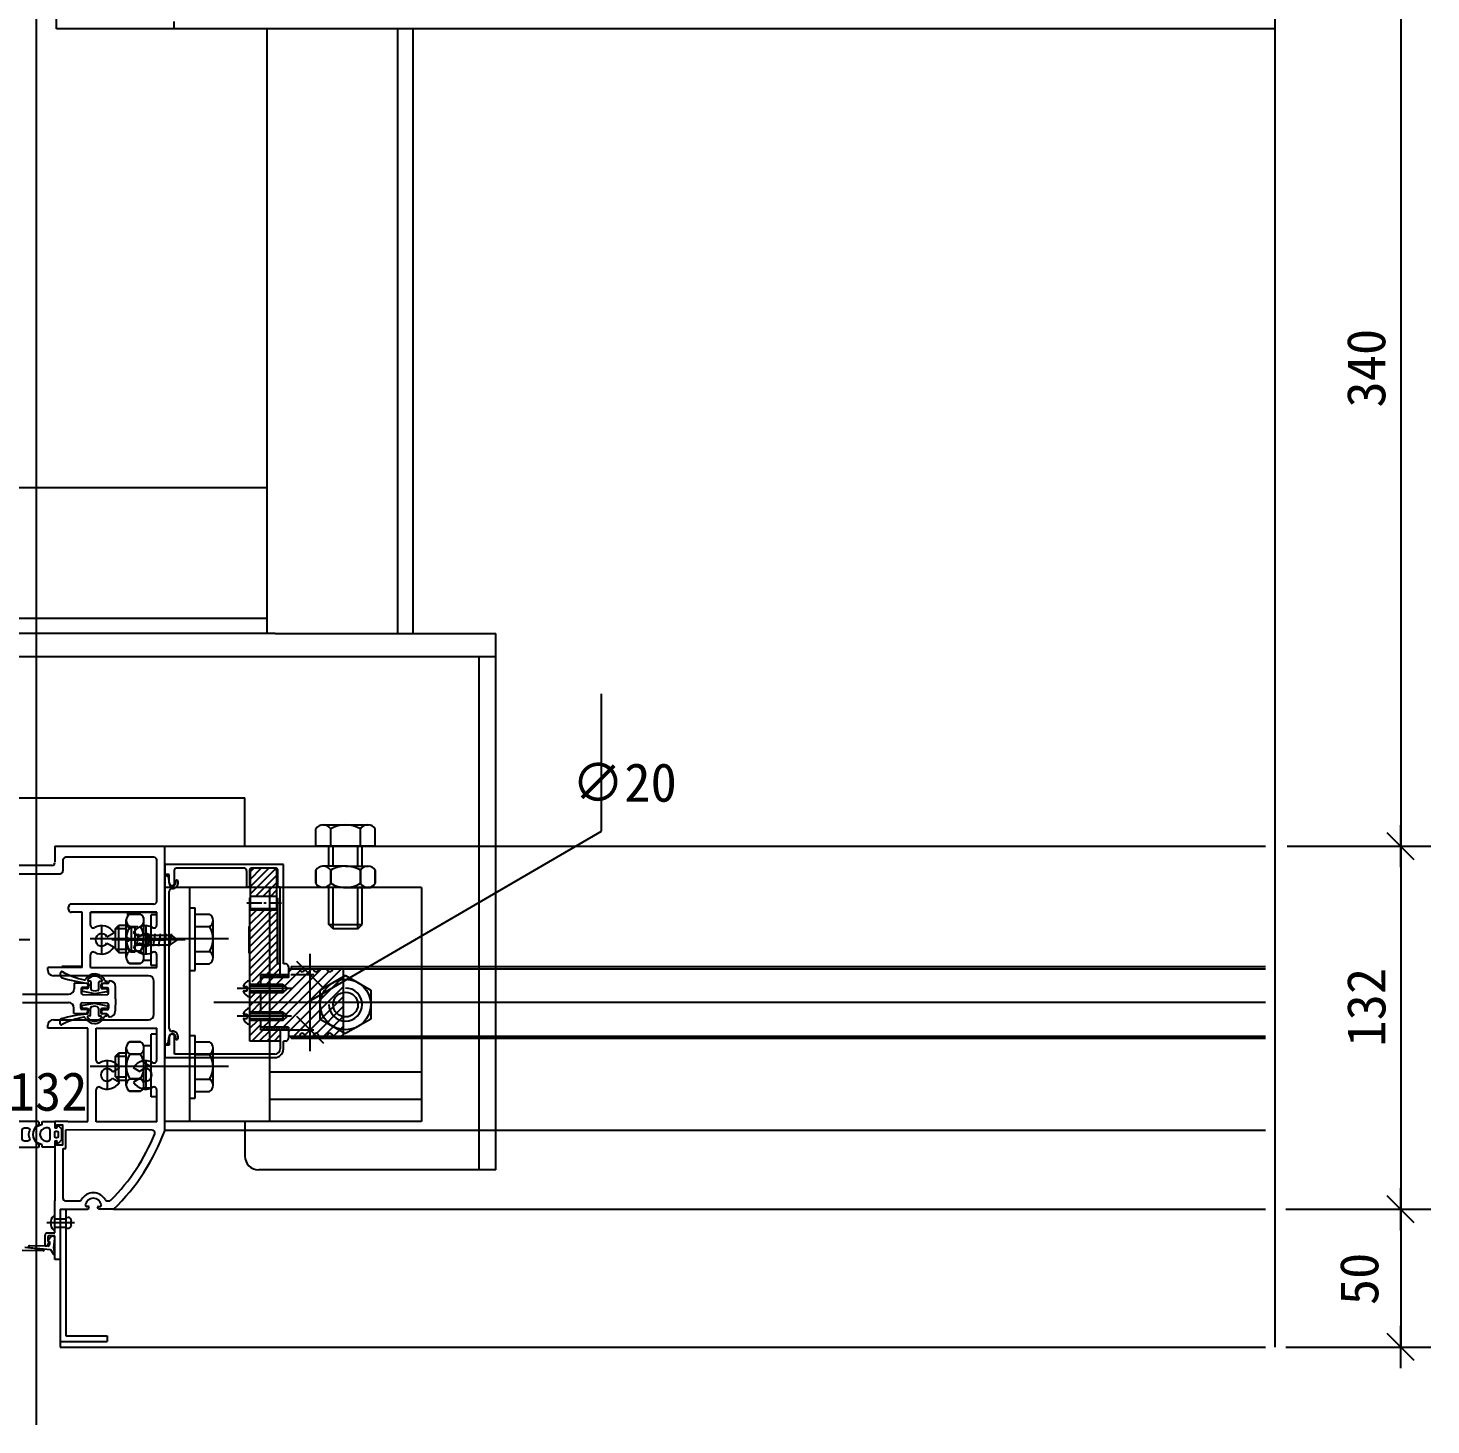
# Model space of a CAD drawing. Header units: metres. Extents: x -8118 to 8780, y 3552 to 5232.
# Drawn here: x 8271 to 8780, y 4314 to 4821 of the extents above; entities that cross this region are included whole.
import ezdxf

# ---------------------------------------------------------------- set-up
doc = ezdxf.new("R2010")
doc.units = ezdxf.units.M
for name, color, linetype in [('1', 1, 'Continuous'), ('10', 1, 'Continuous'), ('3', 5, 'Continuous'), ('4', 4, 'Continuous'), ('CASTFIX', 1, 'Continuous'), ('CENTER', 2, 'Continuous'), ('DIM', 4, 'Continuous'), ('GOMMA', 3, 'Continuous'), ('GROSSA', 4, 'Continuous'), ('H', 4, 'Continuous'), ('PUB_DIM', 3, 'Continuous'), ('五金件', 1, 'Continuous'), ('型材', 1, 'Continuous'), ('点划线', 1, 'Continuous'), ('胶条', 6, 'Continuous')]:
    doc.layers.add(name, color=color, linetype=linetype)

# ---------------------------------------------------------------- blocks, each defined once
blk = doc.blocks.new('10X12')
at = {"layer": 'CASTFIX', "color": 8}
blk.add_line((0, -18.34), (0, 8.33), dxfattribs=at)
at = {"layer": 'CASTFIX'}
for p, q in [((-4.5, 0), (-4.5, 1.25)), ((-4.5, 1.25), (4.5, 1.25)), ((-4.5, 0), (4.5, 0)), ((-1.75, 0), (-1.75, -13.22)), ((-1.5, 3), (-0.7, 3)), ((-0.5, 2.25), (-0.7, 3)), ((-0.5, 2.25), (0.5, 2.25)), ((0.5, 2.25), (0.7, 3)), ((0.7, 3), (1.5, 3)), ((1.75, 0), (1.75, -12.74)), ((4.5, 0), (4.5, 1.25)), ((-2.19, -1.27), (2.32, -0.67)), ((-2.19, -3.27), (2.32, -2.67)), ((-2.19, -5.27), (2.32, -4.67)), ((-2.19, -7.27), (2.32, -6.67)), ((-2.19, -9.27), (2.32, -8.67)), ((-2.19, -11.27), (2.32, -10.67)), ((-2.19, -13.27), (2.32, -12.67)), ((-1.75, -13.22), (0, -15.43)), ((0, -15.43), (1.75, -12.74))]:
    blk.add_line(p, q, dxfattribs=at)
for centre, start, end in [((-1.85, 0.15), 82.98, 157.54), ((1.85, 0.15), 22.46, 97.02)]:
    blk.add_arc(centre, 2.87, start, end, dxfattribs=at)
blk = doc.blocks.new('_DIMX')
blk.add_line((-109.45, 0), (109.45, 0))
blk.add_lwpolyline([(-70, -70), (70, 70)])

msp = doc.modelspace()

# ---------------------------------------------------------------- hatches: boundary and pattern name
at = {"layer": 'H'}
h = msp.add_hatch(dxfattribs=at)
h.set_pattern_fill('ANSI31', scale=0.6)
h.paths.add_polyline_path([(8360.07, 4516.52), (8361.07, 4515.52), (8361.07, 4506.22), (8351.57, 4506.22), (8351.57, 4515.52), (8352.57, 4516.52)])
h = msp.add_hatch(dxfattribs=at)
h.set_pattern_fill('ANSI31', scale=0.6)
h.paths.add_polyline_path([(8361.32, 4501.22), (8361.32, 4481.72), (8362.32, 4481.72), (8362.32, 4477.72), (8355.32, 4477.72), (8355.32, 4474.22), (8355.31, 4474.22), (8351.32, 4475.59), (8351.32, 4475.72), (8351.32, 4501.22)])
h.paths.add_polyline_path([(8355.32, 4467.72), (8355.32, 4464.22), (8351.32, 4464.22), (8351.32, 4467.72)])
h.paths.add_polyline_path([(8355.32, 4471.22), (8355.32, 4467.72), (8351.32, 4467.72), (8351.32, 4471.22)])
h.paths.add_polyline_path([(8355.32, 4461.22), (8355.32, 4457.72), (8362.32, 4457.72), (8362.32, 4453.72), (8351.32, 4453.72), (8351.32, 4461.22)])
h = msp.add_hatch(dxfattribs=at)
h.set_pattern_fill('ANSI31', scale=0.8)
h.paths.add_polyline_path([(8381.32, 4479.92), (8384.32, 4479.92, -0.41), (8385.32, 4478.92), (8385.32, 4467.72), (8355.32, 4467.72), (8355.32, 4471.22), (8363.32, 4471.22), (8364.92, 4472.72), (8363.32, 4474.22), (8355.32, 4474.22), (8355.32, 4476.72), (8365.32, 4476.72), (8365.32, 4479.92), (8369.32, 4479.92, 1), (8371.32, 4479.92), (8374.32, 4479.92, 1), (8376.32, 4479.92), (8379.32, 4479.92, 1)])
h.paths.add_polyline_path([(8385.32, 4467.72), (8385.32, 4456.52, -0.41), (8384.32, 4455.52), (8381.32, 4455.52, 1), (8379.32, 4455.52), (8376.32, 4455.52, 1), (8374.32, 4455.52), (8371.32, 4455.52, 1), (8369.32, 4455.52), (8365.32, 4455.52), (8365.32, 4458.72), (8355.32, 4458.72), (8355.32, 4461.22), (8363.32, 4461.22), (8364.92, 4462.72), (8363.32, 4464.22), (8355.32, 4464.22), (8355.32, 4467.72)])
h = msp.add_hatch(dxfattribs=at)
h.set_pattern_fill('ANSI31', scale=0.2)
h.paths.add_polyline_path([(8365.32, 4476.72), (8365.32, 4477.72), (8356.32, 4477.72), (8356.32, 4476.72)])
h.paths.add_polyline_path([(8365.32, 4457.72), (8365.32, 4458.72), (8356.32, 4458.72), (8356.32, 4457.72)])

# ---------------------------------------------------------------- linework, layer by layer
for p, q in [((8281.17, 4821.04), (8281.17, 4828.69)), ((8723.14, 4821.04), (8281.16, 4821.04)), ((8323.67, 4821.04), (8281.17, 4821.04)), ((8323.67, 4823.65), (8323.67, 4821.04)), ((8357.53, 4601.63), (8357.53, 4821.04)), ((8410.54, 4601.63), (8410.54, 4821.04)), ((8190.16, 4654.63), (8357.53, 4654.63)), ((8478.94, 4529.91), (8478.94, 4579.71)), ((8198.16, 4541.96), (8349.52, 4541.96)), ((8372.14, 4467.72), (8478.94, 4529.91)), ((8320.52, 4464.42), (8320.52, 4524.42)), ((8320.52, 4524.42), (8719.82, 4524.42)), ((8363.52, 4517.72), (8320.52, 4517.72)), ((8320.52, 4517.72), (8320.52, 4514.12)), ((8324.02, 4511.12), (8324.02, 4516.02)), ((8324.52, 4516.52), (8349.12, 4516.52)), ((8350.12, 4515.52), (8350.12, 4509.72)), ((8351.32, 4509.72), (8351.32, 4516.02)), ((8351.57, 4515.52), (8352.57, 4516.52)), ((8351.57, 4501.72), (8351.57, 4515.52)), ((8351.82, 4516.52), (8360.82, 4516.52)), ((8360.07, 4516.52), (8361.07, 4515.52)), ((8361.07, 4501.72), (8361.07, 4515.52)), ((8361.32, 4516.02), (8361.32, 4509.72)), ((8363.52, 4481.72), (8363.52, 4517.72)), ((8322.02, 4514.12), (8320.52, 4514.12)), ((8322.02, 4511.12), (8322.02, 4514.12)), ((8350.12, 4509.72), (8351.32, 4509.72)), ((8361.32, 4509.72), (8362.32, 4509.72)), ((8362.32, 4477.72), (8362.32, 4509.72)), ((8351.32, 4453.72), (8351.32, 4505.72)), ((8351.57, 4505.72), (8351.32, 4505.72)), ((8361.07, 4506.22), (8351.57, 4506.22)), ((8361.32, 4505.72), (8361.07, 4505.72)), ((8361.32, 4481.72), (8361.32, 4505.72)), ((8361.32, 4505.72), (8361.32, 4481.72)), ((8355.71, 4503.72), (8350.22, 4503.72)), ((8361.32, 4501.22), (8351.32, 4501.22)), ((8361.07, 4501.72), (8351.57, 4501.72)), ((8357.28, 4503.72), (8356.44, 4503.72)), ((8362.78, 4503.72), (8358.15, 4503.72)), ((8297.53, 4495.57), (8297.53, 4485.27)), ((8313.52, 4495.57), (8313.52, 4485.27)), ((8351.04, 4485.62), (8351.04, 4495.22)), ((8271.49, 4490.46), (8196.36, 4490.46)), ((8343.53, 4490.8), (8293.42, 4490.8)), ((8299.48, 4491.55), (8301.99, 4492.99)), ((8299.48, 4489.29), (8301.99, 4487.84)), ((8306.35, 4490.42), (8320.52, 4490.42)), ((8311.56, 4491.55), (8309.05, 4492.99)), ((8311.56, 4489.29), (8309.05, 4487.84)), ((8283.12, 4480.92), (8290.52, 4480.92)), ((8362.32, 4481.72), (8361.32, 4481.72)), ((8364.32, 4481.72), (8363.52, 4481.72)), ((8365.32, 4480.72), (8365.32, 4476.72)), ((8365.32, 4479.92), (8719.82, 4479.92)), ((8366.32, 4480.72), (8366.32, 4479.92)), ((8366.32, 4480.72), (8719.82, 4480.72)), ((8385.32, 4456.52), (8385.32, 4478.92)), ((8287.61, 4474.7), (8287.58, 4472.7)), ((8292.11, 4474.64), (8287.61, 4474.7)), ((8292.6, 4474.13), (8292.59, 4473.63)), ((8297.59, 4473.56), (8297.6, 4474.06)), ((8299.61, 4474.54), (8297.85, 4474.56)), ((8300.11, 4475.03), (8300.11, 4475.13)), ((8300.52, 4475.53), (8300.62, 4475.53)), ((8351.32, 4469.72), (8351.32, 4475.72)), ((8363.32, 4474.22), (8351.32, 4474.22)), ((8365.32, 4477.72), (8355.32, 4477.72)), ((8355.32, 4474.22), (8355.32, 4477.72)), ((8365.32, 4476.72), (8355.32, 4476.72)), ((8356.32, 4476.72), (8356.32, 4477.72)), ((8363.32, 4474.22), (8364.92, 4472.72)), ((8363.32, 4471.22), (8363.32, 4474.22)), ((8290.08, 4472.66), (8290.06, 4471.16)), ((8290.32, 4472.22), (8290.32, 4472.22)), ((8290.55, 4470.66), (8299.55, 4470.54)), ((8292.09, 4473.14), (8290.59, 4473.16)), ((8299.59, 4473.04), (8298.09, 4473.06)), ((8299.82, 4472.1), (8299.82, 4472.1)), ((8300.06, 4471.03), (8300.08, 4472.53)), ((8302.53, 4469), (8302.47, 4464.5)), ((8302.53, 4469), (8302.59, 4473.5)), ((8366.45, 4472.72), (8346.72, 4472.72)), ((8348.93, 4473.52), (8350.32, 4473.52)), ((8348.93, 4471.92), (8350.32, 4471.92)), ((8350.32, 4471.92), (8350.32, 4473.52)), ((8363.96, 4473.62), (8351.32, 4473.62)), ((8363.96, 4471.82), (8351.32, 4471.82)), ((8363.32, 4471.22), (8351.32, 4471.22)), ((8355.32, 4464.22), (8355.32, 4471.22)), ((8363.32, 4471.22), (8364.92, 4472.72)), ((8287.46, 4463.7), (8287.49, 4465.7)), ((8291.96, 4463.64), (8287.46, 4463.7)), ((8289.99, 4465.66), (8290.01, 4467.16)), ((8290.24, 4466.1), (8290.24, 4466.1)), ((8291.98, 4465.14), (8290.48, 4465.16)), ((8290.51, 4467.66), (8299.51, 4467.54)), ((8292.47, 4464.13), (8292.48, 4464.63)), ((8297.47, 4464.57), (8297.47, 4464.07)), ((8299.46, 4463.54), (8297.7, 4463.56)), ((8299.48, 4465.04), (8297.98, 4465.06)), ((8299.74, 4465.97), (8299.74, 4465.97)), ((8300.01, 4467.03), (8299.99, 4465.53)), ((8719.82, 4467.72), (8338.2, 4467.72)), ((8348.93, 4463.52), (8350.32, 4463.52)), ((8350.32, 4463.52), (8350.32, 4461.92)), ((8363.32, 4464.22), (8351.32, 4464.22)), ((8363.96, 4463.62), (8351.32, 4463.62)), ((8363.32, 4464.22), (8363.32, 4461.22)), ((8363.32, 4464.22), (8364.92, 4462.72)), ((8299.95, 4463.03), (8299.95, 4462.93)), ((8300.35, 4462.53), (8300.45, 4462.53)), ((8366.45, 4462.72), (8346.72, 4462.72)), ((8348.93, 4461.92), (8350.32, 4461.92)), ((8363.96, 4461.82), (8351.32, 4461.82)), ((8363.32, 4461.22), (8351.32, 4461.22)), ((8355.32, 4457.72), (8355.32, 4461.22)), ((8365.32, 4458.72), (8355.32, 4458.72)), ((8356.32, 4457.72), (8356.32, 4458.72)), ((8363.32, 4461.22), (8364.92, 4462.72)), ((8365.32, 4458.72), (8365.32, 4454.72)), ((8322.02, 4455.22), (8322.02, 4452.22)), ((8324.02, 4448.92), (8324.02, 4455.22)), ((8362.32, 4453.72), (8351.32, 4453.72)), ((8365.32, 4457.72), (8355.32, 4457.72)), ((8362.32, 4457.72), (8362.32, 4450.92)), ((8364.32, 4453.72), (8363.52, 4453.72)), ((8363.52, 4450.92), (8363.52, 4453.72)), ((8365.32, 4455.52), (8719.82, 4455.52)), ((8366.32, 4454.72), (8366.32, 4455.52)), ((8366.32, 4454.72), (8719.82, 4454.72)), ((8322.02, 4452.22), (8320.52, 4452.22)), ((8320.52, 4452.22), (8320.52, 4447.72)), ((8360.32, 4448.92), (8324.02, 4448.92)), ((8343.53, 4444.46), (8293.42, 4444.46)), ((8299.53, 4446.57), (8299.53, 4436.27)), ((8301.48, 4442.55), (8303.99, 4443.99)), ((8311.56, 4442.55), (8309.05, 4443.99)), ((8313.52, 4446.57), (8313.52, 4436.27)), ((8320.52, 4447.72), (8360.32, 4447.72)), ((8301.48, 4440.29), (8303.99, 4438.84)), ((8311.56, 4440.29), (8309.05, 4438.84)), ((8320.52, 4421.42), (8719.82, 4421.42)), ((8284.52, 4392.72), (8284.52, 4346.72)), ((8301.81, 4392.68), (8719.82, 4392.68)), ((8282.52, 4380.46), (8282.52, 4342.68)), ((8284.52, 4346.72), (8299.52, 4346.72)), ((8299.52, 4346.72), (8299.52, 4344.72)), ((8282.52, 4344.72), (8299.52, 4344.72)), ((8282.52, 4342.68), (8719.82, 4342.68))]:
    msp.add_line(p, q)
for centre, radius, start, end in [((8324.52, 4516.02), 0.5, 90, 180), ((8349.12, 4515.52), 1, 0, 90), ((8351.82, 4516.02), 0.5, 90, 180), ((8360.82, 4516.02), 0.5, 0, 90), ((8323.02, 4511.12), 1, 180, 0), ((8294.52, 4495.78), 1, 180, 299.29), ((8297.53, 4490.42), 5.15, 30, 119.29), ((8313.52, 4490.42), 5.15, 60.71, 150), ((8316.52, 4495.78), 1, 240.71, 0), ((8297.53, 4490.42), 2.25, 30, 330), ((8313.52, 4490.42), 2.25, 210, 150), ((8294.52, 4485.05), 1, 60.71, 180), ((8297.53, 4490.42), 5.15, 240.71, 330), ((8313.52, 4490.42), 5.15, 210, 299.29), ((8316.52, 4485.05), 1, 0, 119.29), ((8364.32, 4480.72), 1, 0, 90), ((8370.32, 4479.92), 1, 180, 0), ((8375.32, 4479.92), 1, 180, 0), ((8380.32, 4479.92), 1, 180, 0), ((8384.32, 4478.92), 1, 0, 90), ((8292.09, 4473.64), 0.5, 269.25, 359.25), ((8292.1, 4474.14), 0.5, 359.25, 89.25), ((8298.1, 4474.06), 0.5, 89.25, 179.25), ((8299.61, 4475.04), 0.5, 269.25, 359.25), ((8300.51, 4475.13), 0.4, 89.25, 179.25), ((8300.59, 4473.53), 2, 359.25, 89.25), ((8351.87, 4472.72), 3.05, 100.39, 164.79), ((8285.58, 4472.72), 2, 269.25, 359.25), ((8290.56, 4471.16), 0.5, 179.25, 269.25), ((8290.58, 4472.66), 0.5, 89.25, 179.25), ((8298.09, 4473.56), 0.5, 179.25, 269.25), ((8299.56, 4471.04), 0.5, 269.25, 359.25), ((8299.58, 4472.54), 0.5, 359.25, 89.25), ((8351.87, 4472.72), 3.05, 195.21, 259.61), ((8285.49, 4465.72), 2, 359.25, 89.25), ((8290.49, 4465.66), 0.5, 179.25, 269.25), ((8290.51, 4467.16), 0.5, 89.25, 179.25), ((8291.97, 4464.14), 0.5, 269.25, 359.25), ((8291.98, 4464.64), 0.5, 359.25, 89.25), ((8297.97, 4464.56), 0.5, 89.25, 179.25), ((8297.97, 4464.06), 0.5, 179.25, 269.25), ((8299.45, 4463.04), 0.5, 359.25, 89.25), ((8299.49, 4465.54), 0.5, 269.25, 359.25), ((8299.51, 4467.04), 0.5, 359.25, 89.25), ((8300.47, 4464.53), 2, 269.25, 359.25), ((8351.87, 4462.72), 3.05, 100.39, 164.79), ((8300.35, 4462.93), 0.4, 179.25, 269.25), ((8351.87, 4462.72), 3.05, 195.21, 259.61), ((8323.02, 4455.22), 1, 0, 180), ((8364.32, 4454.72), 1, 270, 0), ((8370.32, 4455.52), 1, 0, 180), ((8375.32, 4455.52), 1, 0, 180), ((8380.32, 4455.52), 1, 0, 180), ((8384.32, 4456.52), 1, 270, 0), ((8360.32, 4450.92), 2, 270, 0), ((8360.32, 4450.92), 3.2, 270, 0), ((8296.52, 4446.78), 1, 180, 299.29), ((8299.53, 4441.42), 5.15, 30, 119.29), ((8299.53, 4441.42), 2.25, 30, 330), ((8313.52, 4441.42), 5.15, 60.71, 150), ((8313.52, 4441.42), 2.25, 210, 150), ((8316.52, 4446.78), 1, 240.71, 0), ((8299.53, 4441.42), 5.15, 240.71, 330), ((8313.52, 4441.42), 5.15, 210, 299.29), ((8296.52, 4436.05), 1, 60.71, 180), ((8316.52, 4436.05), 1, 0, 119.29)]:
    msp.add_arc(centre, radius, start, end)
at = {"layer": '1'}
for p, q in [((8723.14, 5226.42), (8723.14, 4342.68)), ((8405.04, 4601.63), (8405.04, 4821.04)), ((8190.16, 4607.13), (8357.53, 4607.13)), ((8320.52, 4421.42), (8320.52, 4524.42)), ((8279.52, 4517.42), (8256.03, 4517.42)), ((8259.41, 4514.42), (8282.6, 4514.42)), ((8290.52, 4480.42), (8290.52, 4500.42)), ((8293.52, 4500.42), (8317.52, 4500.42)), ((8317.52, 4495.78), (8317.52, 4500.42)), ((8317.52, 4480.42), (8317.52, 4485.05)), ((8278.02, 4479.42), (8278.02, 4480.42)), ((8316.52, 4463.42), (8316.52, 4475.42)), ((8278.02, 4458.42), (8278.02, 4459.42)), ((8292.52, 4424.46), (8292.52, 4458.42)), ((8295.52, 4446.78), (8295.52, 4458.42)), ((8317.52, 4446.78), (8317.52, 4458.42)), ((8295.52, 4424.42), (8295.52, 4436.05)), ((8317.52, 4424.42), (8317.52, 4436.05))]:
    msp.add_line(p, q, dxfattribs=at)
at = {"layer": '10'}
for p, q in [((8768.85, 4864.54), (8768.85, 4524.42)), ((8727.64, 4524.42), (8779.79, 4524.42)), ((8727.64, 4524.42), (8779.79, 4524.42)), ((8768.85, 4524.42), (8768.85, 4392.68)), ((8727.18, 4392.68), (8779.79, 4392.68)), ((8727.64, 4392.68), (8779.79, 4392.68)), ((8768.85, 4392.68), (8768.85, 4342.68)), ((8727.18, 4342.68), (8779.79, 4342.68))]:
    msp.add_line(p, q, dxfattribs=at)
at = {"layer": '3'}
for q in [(8303.77, 4495.8), (8306.46, 4494.55)]:
    msp.add_line((8302.52, 4494.55), q, dxfattribs=at)
for centre, radius, start, end in [((8276.74, 4419.84), 4.16, 126.04, 233.96), ((8276.44, 4419.83), 3.86, 131.14, 228.79), ((8274.23, 4423.88), 0.68, 275.95, 57.9), ((8274.26, 4419.81), 3.21, 150.11, 209.89), ((8277.54, 4419.81), 2.4, 92.55, 267.45), ((8274.22, 4415.79), 0.68, 302.1, 84.05)]:
    msp.add_arc(centre, radius, start, end, dxfattribs=at)
at = {"layer": '4'}
for p, q in [((8360.52, 4601.63), (8107.16, 4601.63)), ((8360.52, 4601.63), (8440.52, 4601.63)), ((8440.52, 4524.46), (8440.52, 4601.63)), ((8180.52, 4593.3), (8440.52, 4593.3)), ((8434.52, 4524.46), (8434.52, 4592.74)), ((8349.52, 4524.46), (8349.52, 4541.96)), ((8280.52, 4524.42), (8280.52, 4518.62)), ((8280.52, 4524.42), (8320.52, 4524.42)), ((8316.52, 4520.42), (8284.52, 4520.42)), ((8283.52, 4519.42), (8283.52, 4515.42)), ((8317.52, 4504.42), (8317.52, 4519.42)), ((8285.52, 4501.42), (8285.52, 4502.42)), ((8316.52, 4503.42), (8286.52, 4503.42)), ((8290.52, 4500.42), (8286.52, 4500.42)), ((8293.52, 4495.78), (8293.52, 4500.42)), ((8317.52, 4500.42), (8293.52, 4500.42)), ((8293.52, 4480.42), (8293.52, 4485.05)), ((8290.52, 4480.42), (8278.02, 4480.42)), ((8293.52, 4480.42), (8317.52, 4480.42)), ((8314.52, 4477.42), (8280.02, 4477.42)), ((8268.87, 4470.72), (8285.55, 4470.72)), ((8268.83, 4467.72), (8285.51, 4467.72)), ((8292.52, 4458.42), (8278.02, 4458.42)), ((8280.02, 4461.42), (8314.52, 4461.42)), ((8295.52, 4458.42), (8317.52, 4458.42)), ((8285.33, 4424.46), (8292.52, 4424.46)), ((8317.52, 4424.42), (8295.52, 4424.42)), ((8315.86, 4421.42), (8284.53, 4421.46)), ((8284.53, 4414.68), (8284.53, 4421.46)), ((8280.53, 4416.44), (8280.53, 4395.72)), ((8283.53, 4414.68), (8284.53, 4414.68)), ((8283.53, 4396.72), (8283.53, 4414.68)), ((8280.53, 4384.07), (8280.53, 4395.72)), ((8282.53, 4392.72), (8282.53, 4374.46)), ((8282.53, 4392.68), (8292.48, 4392.68)), ((8284.52, 4395.68), (8289.36, 4395.68)), ((8292.78, 4393.68), (8292.11, 4393.68)), ((8292.66, 4392.79), (8292.96, 4393.39)), ((8296.39, 4392.79), (8296.09, 4393.39)), ((8296.27, 4393.68), (8296.94, 4393.68)), ((8301.81, 4392.68), (8296.57, 4392.68)), ((8299.68, 4395.68), (8300.18, 4395.68)), ((8277.03, 4379.31), (8277.03, 4383.27)), ((8277.83, 4384.07), (8280.53, 4384.07)), ((8278.03, 4382.67), (8278.03, 4380.98)), ((8280.53, 4383.07), (8278.43, 4383.07)), ((8280.53, 4374.46), (8280.53, 4383.07)), ((8278.5, 4380.98), (8277.7, 4379.31)), ((8278.03, 4380.98), (8278.5, 4380.98)), ((8282.53, 4374.46), (8280.53, 4374.46))]:
    msp.add_line(p, q, dxfattribs=at)
msp.add_lwpolyline([(8285.33, 4424.46), (8280.53, 4424.46), (8280.53, 4422.49), (8281.33, 4422.28), (8281.33, 4423.26), (8283.33, 4423.26), (8283.33, 4415.88), (8281.33, 4415.88), (8281.33, 4417.48), (8280.53, 4417.26), (8280.53, 4414.68)], dxfattribs=at)
for centre, radius, start, end in [((8284.52, 4519.42), 1, 90, 180), ((8316.52, 4519.42), 1, 0, 90), ((8279.52, 4518.42), 1, 270, 0), ((8282.52, 4515.42), 1, 270, 0), ((8316.52, 4504.42), 1, 270, 0), ((8286.52, 4502.42), 1, 90, 180), ((8286.52, 4501.42), 1, 180, 270), ((8280.02, 4479.42), 2, 180, 270), ((8314.52, 4475.42), 2, 0, 90), ((8280.02, 4459.42), 2, 90, 180), ((8314.52, 4463.42), 2, 270, 0), ((8249.59, 4447.14), 72.46, 315.07, 338.04), ((8249.59, 4447.14), 75.46, 313.8, 340.07), ((8315.86, 4420.42), 1, 338.04, 90), ((8294.52, 4393.68), 4.97, 30.17, 149.83), ((8284.52, 4396.68), 1, 180, 270), ((8289.36, 4396.68), 1, 270, 329.83), ((8294.52, 4393.68), 2.97, 11.68, 168.32), ((8292.11, 4394.18), 0.5, 168.32, 270), ((8292.48, 4392.88), 0.2, 270, 333.43), ((8292.78, 4393.48), 0.2, 333.43, 90), ((8296.27, 4393.48), 0.2, 90, 206.57), ((8296.57, 4392.88), 0.2, 206.57, 270), ((8296.94, 4394.18), 0.5, 270, 11.68), ((8299.68, 4396.68), 1, 210.17, 270), ((8300.18, 4396.68), 1, 270, 315.07), ((8277.83, 4383.27), 0.8, 90, 180), ((8278.43, 4382.67), 0.4, 90, 180)]:
    msp.add_arc(centre, radius, start, end, dxfattribs=at)
at = {"layer": 'CENTER'}
msp.add_line((8273.84, 5226.42), (8273.84, 4314.41), dxfattribs=at)
at = {"layer": 'DIM'}
for p, q in [((8375.24, 4524.46), (8375.24, 4530.68)), ((8377.84, 4532.18), (8394.37, 4532.18)), ((8380.63, 4524.46), (8380.63, 4530.68)), ((8391.42, 4524.46), (8391.42, 4530.68)), ((8396.81, 4524.46), (8396.81, 4530.68)), ((8396.81, 4524.46), (8375.24, 4524.46)), ((8380.02, 4517.18), (8380.02, 4524.46)), ((8392.02, 4524.46), (8380.02, 4524.46)), ((8381.52, 4517.18), (8381.52, 4524.46)), ((8390.52, 4517.18), (8390.52, 4524.46)), ((8392.02, 4517.18), (8392.02, 4524.46)), ((8434.52, 4406.96), (8434.52, 4524.46)), ((8440.52, 4406.96), (8440.52, 4524.46)), ((8375.24, 4510.96), (8375.24, 4515.68)), ((8375.24, 4515.68), (8375.24, 4510.96)), ((8386.02, 4517.18), (8377.68, 4517.18)), ((8380.63, 4515.68), (8380.63, 4510.96)), ((8380.63, 4510.96), (8380.63, 4515.68)), ((8386.02, 4517.18), (8394.37, 4517.18)), ((8391.42, 4510.96), (8391.42, 4515.68)), ((8391.42, 4515.68), (8391.42, 4510.96)), ((8396.81, 4515.68), (8396.81, 4510.96)), ((8396.81, 4510.96), (8396.81, 4515.68)), ((8413.52, 4509.46), (8320.53, 4509.46)), ((8329.53, 4424.46), (8329.53, 4509.46)), ((8358.52, 4424.46), (8358.52, 4509.46)), ((8386.02, 4509.46), (8376.8, 4509.46)), ((8380.02, 4495.96), (8380.02, 4509.46)), ((8381.52, 4494.46), (8381.52, 4509.46)), ((8386.02, 4509.46), (8395.25, 4509.46)), ((8390.52, 4494.46), (8390.52, 4509.46)), ((8392.02, 4495.96), (8392.02, 4509.46)), ((8413.52, 4509.46), (8413.52, 4424.46)), ((8310.65, 4499.79), (8306.71, 4499.79)), ((8307.71, 4499.79), (8311.65, 4499.79)), ((8315.52, 4481.17), (8315.52, 4499.46)), ((8317.52, 4499.46), (8315.52, 4499.46)), ((8329.52, 4502.11), (8331.52, 4502.11)), ((8331.52, 4479.36), (8331.52, 4502.11)), ((8331.52, 4499.72), (8336.7, 4499.72)), ((8302.52, 4487.05), (8302.52, 4494.55)), ((8303.77, 4485.8), (8303.77, 4495.8)), ((8303.77, 4495.8), (8306.46, 4495.8)), ((8306.46, 4483.98), (8306.46, 4497.75)), ((8306.46, 4483.98), (8306.46, 4497.75)), ((8306.71, 4495.29), (8310.65, 4495.29)), ((8312.9, 4483.11), (8312.9, 4498.49)), ((8331.52, 4495.23), (8336.7, 4495.23)), ((8337.95, 4483.91), (8337.95, 4497.69)), ((8380.02, 4495.96), (8392.02, 4495.96)), ((8381.52, 4494.46), (8380.02, 4495.96)), ((8390.52, 4494.46), (8381.52, 4494.46)), ((8390.52, 4494.46), (8392.02, 4495.96)), ((8312.9, 4492.15), (8315.52, 4492.15)), ((8312.93, 4492.22), (8315.55, 4490.8)), ((8312.93, 4490.8), (8315.55, 4489.37)), ((8302.52, 4487.05), (8303.77, 4485.8)), ((8302.52, 4487.05), (8306.46, 4487.05)), ((8303.77, 4485.8), (8306.46, 4485.8)), ((8311.65, 4486.3), (8307.71, 4486.3)), ((8331.52, 4486.24), (8336.7, 4486.24)), ((8307.71, 4481.81), (8311.65, 4481.81)), ((8311.65, 4481.81), (8307.71, 4481.81)), ((8312.9, 4483.11), (8315.52, 4483.11)), ((8317.52, 4481.17), (8315.52, 4481.17)), ((8329.52, 4479.36), (8331.52, 4479.36)), ((8331.52, 4481.75), (8336.7, 4481.75)), ((8373.22, 4457.72), (8373.22, 4478.93)), ((8374.48, 4477.72), (8366.21, 4477.72)), ((8386.02, 4477.52), (8376.87, 4472.22)), ((8386.02, 4477.52), (8395.18, 4472.22)), ((8376.87, 4461.7), (8376.87, 4472.22)), ((8395.18, 4472.22), (8395.18, 4461.7)), ((8376.87, 4461.7), (8386.02, 4456.4)), ((8395.18, 4461.7), (8386.02, 4456.4)), ((8311.65, 4453.45), (8307.71, 4453.45)), ((8307.71, 4453.45), (8311.65, 4453.45)), ((8317.52, 4456.21), (8315.52, 4456.21)), ((8315.52, 4433.46), (8315.52, 4456.21)), ((8329.52, 4455.77), (8331.52, 4455.77)), ((8331.52, 4433.02), (8331.52, 4455.77)), ((8331.52, 4453.38), (8336.7, 4453.38)), ((8374.58, 4457.72), (8366.02, 4457.72)), ((8302.52, 4448.21), (8303.77, 4449.46)), ((8302.52, 4448.21), (8306.46, 4448.21)), ((8302.52, 4440.71), (8302.52, 4448.21)), ((8303.77, 4439.46), (8303.77, 4449.46)), ((8303.77, 4449.46), (8306.46, 4449.46)), ((8306.46, 4437.64), (8306.46, 4451.41)), ((8306.46, 4437.64), (8306.46, 4451.41)), ((8307.71, 4448.95), (8311.65, 4448.95)), ((8311.65, 4448.95), (8307.71, 4448.95)), ((8312.9, 4452.15), (8315.52, 4452.15)), ((8312.9, 4436.77), (8312.9, 4452.15)), ((8331.52, 4448.89), (8336.7, 4448.89)), ((8337.95, 4437.57), (8337.95, 4451.35)), ((8312.9, 4445.88), (8315.52, 4444.46)), ((8312.9, 4444.46), (8315.52, 4443.04)), ((8302.52, 4440.71), (8306.46, 4440.71)), ((8302.52, 4440.71), (8303.77, 4439.46)), ((8303.77, 4439.46), (8306.46, 4439.46)), ((8311.65, 4439.97), (8307.71, 4439.97)), ((8307.71, 4439.97), (8311.65, 4439.97)), ((8331.52, 4439.9), (8336.7, 4439.9)), ((8413.52, 4442.46), (8358.52, 4442.46)), ((8311.65, 4435.47), (8307.71, 4435.47)), ((8307.71, 4435.47), (8311.65, 4435.47)), ((8312.9, 4436.77), (8315.52, 4436.77)), ((8317.52, 4433.46), (8315.52, 4433.46)), ((8329.52, 4433.02), (8331.52, 4433.02)), ((8331.52, 4435.41), (8336.7, 4435.41)), ((8413.52, 4432.46), (8358.52, 4432.46)), ((8413.52, 4424.46), (8320.53, 4424.46)), ((8349.52, 4424.46), (8349.52, 4411.96)), ((8440.52, 4406.96), (8354.52, 4406.96))]:
    msp.add_line(p, q, dxfattribs=at)
for radius in [9.15, 4.5]:
    msp.add_circle((8386.02, 4466.96), radius, dxfattribs=at)
for centre, radius, start, end in [((8377.94, 4529.01), 3.17, 31.77, 148.23), ((8386.02, 4521.74), 10.44, 58.91, 121.09), ((8394.11, 4529.03), 3.16, 31.49, 148.51), ((8377.94, 4514.03), 3.16, 31.49, 148.51), ((8386.02, 4506.74), 10.44, 90, 121.09), ((8386.02, 4506.74), 10.44, 58.91, 90), ((8394.11, 4514.03), 3.16, 31.49, 148.51), ((8377.94, 4512.61), 3.16, 211.49, 328.51), ((8386.02, 4519.9), 10.44, 238.91, 270), ((8386.02, 4519.9), 10.44, 270, 301.09), ((8394.11, 4512.61), 3.16, 211.49, 328.51), ((8309.09, 4497.54), 2.63, 121.49, 238.51), ((8310.27, 4497.54), 2.63, 301.49, 58.51), ((8335.33, 4497.47), 2.63, 301.49, 58.51), ((8315.16, 4490.8), 8.7, 148.91, 211.09), ((8304.2, 4490.8), 8.7, 328.91, 31.09), ((8329.25, 4490.73), 8.7, 328.91, 31.09), ((8309.1, 4484.06), 2.64, 121.77, 238.23), ((8310.26, 4484.06), 2.64, 301.77, 58.23), ((8335.31, 4483.99), 2.64, 301.77, 58.23), ((8386.02, 4466.96), 6, 180, 90), ((8309.09, 4451.2), 2.63, 121.49, 238.51), ((8310.27, 4451.2), 2.63, 301.49, 58.51), ((8335.33, 4451.14), 2.63, 301.49, 58.51), ((8315.16, 4444.46), 8.7, 148.91, 211.09), ((8304.2, 4444.46), 8.7, 328.91, 31.09), ((8329.25, 4444.39), 8.7, 328.91, 31.09), ((8309.1, 4437.72), 2.64, 121.77, 238.23), ((8310.26, 4437.72), 2.64, 301.77, 58.23), ((8335.31, 4437.65), 2.64, 301.77, 58.23), ((8354.52, 4411.96), 5, 180, 270)]:
    msp.add_arc(centre, radius, start, end, dxfattribs=at)
at = {"layer": 'GOMMA'}
for p, q in [((8276.04, 4424.46), (8280.53, 4424.46)), ((8280.53, 4424.46), (8280.53, 4422.21)), ((8281.33, 4422.21), (8281.5, 4422.86)), ((8281.84, 4422.95), (8282.93, 4421.81)), ((8280.53, 4422.21), (8281.33, 4422.21)), ((8282.93, 4417.81), (8281.84, 4416.67)), ((8282.93, 4421.81), (8282.93, 4417.81)), ((8275.93, 4416.11), (8273.89, 4416.93)), ((8275.93, 4415.21), (8275.93, 4416.11)), ((8280.53, 4415.21), (8275.93, 4415.21)), ((8280.53, 4417.41), (8280.53, 4415.21)), ((8281.33, 4417.41), (8280.53, 4417.41)), ((8281.5, 4416.76), (8281.33, 4417.41)), ((8279.16, 4382.62), (8278.18, 4381.32)), ((8280.2, 4378.7), (8280.56, 4382.1)), ((8276.35, 4377.58), (8268.72, 4377.74)), ((8269.65, 4378.97), (8276.35, 4378.22)), ((8278.03, 4379.29), (8271.33, 4379.45)), ((8271.33, 4378.81), (8278.96, 4378.05)), ((8278.29, 4381.03), (8278.64, 4380.93)), ((8278.64, 4380.93), (8278.64, 4379.93)), ((8278.96, 4378.05), (8280.13, 4376.34)), ((8280.55, 4376.61), (8280.2, 4378.7))]:
    msp.add_line(p, q, dxfattribs=at)
for points in [[(8272.57, 4424.46), (8267.16, 4424.46), (8267.16, 4422.21), (8266.36, 4422.21), (8266.18, 4422.86, 0.58), (8265.85, 4422.95), (8264.76, 4421.81), (8264.76, 4417.81), (8265.85, 4416.67, 0.58), (8266.18, 4416.76), (8266.36, 4417.41), (8267.16, 4417.41), (8267.16, 4415.21), (8274.58, 4415.21)], [(8271.47, 4418.21, -0.41), (8270.67, 4417.41), (8269.56, 4417.41, -0.41), (8268.76, 4418.21), (8268.76, 4421.41, -0.41), (8269.56, 4422.21), (8270.67, 4422.21, -0.41), (8271.47, 4421.41)], [(8277.43, 4417.41), (8278.03, 4417.41, 0.41), (8278.83, 4418.21), (8278.83, 4421.41, 0.41), (8278.03, 4422.21), (8277.43, 4422.21)]]:
    msp.add_lwpolyline(points, format="xyb", dxfattribs=at)
for points in [[(8274.6, 4424.46), (8274.58, 4424.46), (8272.57, 4424.46)], [(8273.9, 4422.74), (8275.94, 4423.57), (8275.94, 4424.46)]]:
    msp.add_lwpolyline(points, dxfattribs=at)
msp.add_lwpolyline([(8281.73, 4419.01, -0.41), (8281.33, 4418.61), (8280.93, 4418.61, -0.41), (8280.53, 4419.01), (8280.53, 4420.61, -0.41), (8280.93, 4421.01), (8281.33, 4421.01, -0.41), (8281.73, 4420.61)], format="xyb", close=True, dxfattribs=at)
for centre, radius, start, end in [((8281.69, 4422.81), 0.2, 43.7, 165), ((8281.69, 4416.81), 0.2, 195, 316.3), ((8279.79, 4382.18), 0.77, 353.81, 144.95), ((8271.35, 4379.13), 0.32, 92.7, 267.28), ((8276.34, 4377.9), 0.32, 272.72, 87.3), ((8278, 4379.93), 0.64, 272.7, 360), ((8278.34, 4381.21), 0.19, 147.17, 255), ((8280.31, 4376.52), 0.26, 225, 19.77)]:
    msp.add_arc(centre, radius, start, end, dxfattribs=at)
at = {"layer": 'GROSSA'}
msp.add_line((8277.7, 4379.31), (8277.03, 4379.31), dxfattribs=at)
at = {"layer": '五金件'}
for p, q in [((8280.06, 4390.21), (8280.53, 4390.21)), ((8280.67, 4389.22), (8284.52, 4389.22)), ((8284.52, 4389.67), (8285.36, 4389.75)), ((8280.06, 4385.21), (8280.53, 4385.21)), ((8280.67, 4386.22), (8284.52, 4386.22)), ((8284.52, 4385.86), (8285.36, 4385.77))]:
    msp.add_line(p, q, dxfattribs=at)
for centre, radius, start, end in [((8282.54, 4387.71), 3.53, 134.86, 225.14), ((8285.46, 4388.76), 1, 0.05, 95.91), ((8292, 4387.1), 5.78, 163.36, 173.21), ((8292.62, 4388.51), 6.39, 186.45, 195.81), ((8285.46, 4386.76), 1, 264.09, 359.95)]:
    msp.add_arc(centre, radius, start, end, dxfattribs=at)
at = {"layer": '型材'}
for p, q in [((8320.52, 4513.22), (8320.52, 4453.12)), ((8321.02, 4513.72), (8321.15, 4513.72)), ((8321.64, 4513.31), (8322.02, 4511.12)), ((8322.02, 4458.31), (8322.02, 4508.03)), ((8321.64, 4453.03), (8322.02, 4455.22)), ((8321.02, 4452.62), (8321.15, 4452.62))]:
    msp.add_line(p, q, dxfattribs=at)
for centre, radius, start, end in [((8321.02, 4513.22), 0.5, 90, 180), ((8321.15, 4513.22), 0.5, 10, 90), ((8323.22, 4511.12), 1.2, 180, 16.99), ((8323.22, 4511.12), 2.1, 266.3, 26.1), ((8324.85, 4511.62), 0.5, 58.66, 196.99), ((8323.02, 4508.03), 1, 86.3, 180), ((8323.02, 4458.31), 1, 180, 273.7), ((8323.22, 4455.22), 1.2, 343.01, 180), ((8323.22, 4455.22), 2.1, 333.9, 93.7), ((8324.85, 4454.72), 0.5, 163.01, 301.34), ((8321.02, 4453.12), 0.5, 180, 270), ((8321.15, 4453.12), 0.5, 270, 350)]:
    msp.add_arc(centre, radius, start, end, dxfattribs=at)
at = {"layer": '点划线'}
msp.add_line((8287.69, 4387.72), (8277.65, 4387.72), dxfattribs=at)
at = {"layer": '胶条'}
for p, q in [((8282.61, 4477.27), (8282.63, 4478.44)), ((8293.36, 4475.42), (8292.8, 4475.43)), ((8292.84, 4474.25), (8292.83, 4473.19)), ((8293.66, 4475.12), (8293.62, 4472.57)), ((8296.52, 4472.53), (8296.56, 4475.08)), ((8297.43, 4475.37), (8296.86, 4475.37)), ((8297.33, 4473.13), (8297.34, 4474.07)), ((8299.62, 4475.34), (8299.12, 4475.35)), ((8299.61, 4475.04), (8299.62, 4475.34)), ((8295.05, 4470.84), (8290.81, 4471.72)), ((8292.32, 4472.7), (8290.82, 4472.72)), ((8292.12, 4472.7), (8290.82, 4472.72)), ((8295.07, 4471.86), (8294.02, 4472.08)), ((8299.31, 4471.6), (8295.05, 4470.84)), ((8296.11, 4472.05), (8295.07, 4471.86)), ((8299.32, 4472.6), (8297.82, 4472.62)), ((8292.23, 4465.57), (8290.73, 4465.59)), ((8295, 4467.35), (8290.74, 4466.59)), ((8292.71, 4464), (8292.72, 4465.07)), ((8293.5, 4463.12), (8293.53, 4465.66)), ((8295, 4466.34), (8293.94, 4466.15)), ((8299.24, 4466.48), (8295, 4467.35)), ((8296.03, 4466.12), (8295, 4466.33)), ((8296.43, 4465.62), (8296.4, 4463.08)), ((8297.22, 4465.01), (8297.21, 4464.07)), ((8299.23, 4465.48), (8297.73, 4465.5)), ((8282.4, 4461.25), (8282.39, 4460.08)), ((8293.19, 4462.82), (8292.64, 4462.83)), ((8297.27, 4462.77), (8296.69, 4462.78)), ((8299.45, 4462.74), (8298.95, 4462.75)), ((8299.45, 4463.04), (8299.45, 4462.74))]:
    msp.add_line(p, q, dxfattribs=at)
for centre, radius, start, end in [((8283.13, 4478.44), 0.5, 74.32, 179.25), ((8296.65, 4502.36), 27, 240.26, 258.44), ((8283.11, 4477.27), 0.5, 179.25, 254.2), ((8296.9, 4518.59), 44.07, 251.57, 264.13), ((8291.34, 4476.4), 0.5, 258.44, 330.63), ((8295.1, 4474.28), 3.81, 89.25, 150.63), ((8292.34, 4474.26), 0.5, 359.25, 84.13), ((8292.8, 4475.73), 0.3, 147.86, 269.25), ((8295.1, 4474.28), 3.01, 89.25, 147.86), ((8293.36, 4475.12), 0.3, 359.25, 89.25), ((8295.1, 4474.28), 3.01, 30.64, 89.25), ((8295.1, 4474.28), 3.81, 21.21, 89.25), ((8296.86, 4475.07), 0.3, 89.25, 179.25), ((8297.84, 4474.06), 0.5, 89.25, 179.25), ((8297.44, 4475.67), 0.3, 269.25, 30.64), ((8299.12, 4475.85), 0.5, 201.21, 269.25), ((8299.11, 4475.05), 0.5, 269.25, 359.25), ((8290.82, 4472.22), 0.5, 89.25, 179.25), ((8290.82, 4472.22), 0.5, 179.25, 269.25), ((8292.33, 4473.2), 0.5, 269.25, 359.25), ((8294.12, 4472.57), 0.5, 179.25, 258.36), ((8296.02, 4472.54), 0.5, 280.14, 359.25), ((8297.83, 4473.12), 0.5, 179.25, 269.25), ((8299.32, 4472.1), 0.5, 269.25, 359.25), ((8299.32, 4472.1), 0.5, 359.25, 89.25), ((8295.61, 4419.57), 44.07, 94.37, 106.93), ((8290.74, 4466.09), 0.5, 89.25, 179.25), ((8290.74, 4466.09), 0.5, 179.25, 269.25), ((8292.22, 4465.07), 0.5, 359.25, 89.25), ((8292.21, 4464.01), 0.5, 274.37, 359.25), ((8292.21, 4464.01), 0.5, 274.37, 359.25), ((8294.03, 4465.66), 0.5, 100.14, 179.25), ((8295.93, 4465.63), 0.5, 359.25, 78.36), ((8297.71, 4464.06), 0.5, 179.25, 269.25), ((8297.72, 4465), 0.5, 89.25, 179.25), ((8298.95, 4463.05), 0.5, 359.25, 89.25), ((8299.24, 4465.98), 0.5, 269.25, 359.25), ((8299.24, 4465.98), 0.5, 359.25, 89.25), ((8282.89, 4460.07), 0.5, 179.25, 284.18), ((8282.9, 4461.25), 0.5, 104.3, 179.25), ((8295.78, 4435.8), 27, 100.06, 118.24), ((8291.15, 4461.9), 0.5, 27.87, 100.06), ((8294.97, 4463.91), 3.81, 207.87, 269.25), ((8292.63, 4462.53), 0.3, 89.25, 210.64), ((8294.97, 4463.91), 3.01, 210.64, 269.25), ((8293.2, 4463.12), 0.3, 269.25, 359.25), ((8294.97, 4463.91), 3.81, 269.25, 337.29), ((8294.97, 4463.91), 3.01, 269.25, 327.86), ((8296.7, 4463.08), 0.3, 179.25, 269.25), ((8297.26, 4462.47), 0.3, 327.86, 89.25), ((8298.94, 4462.25), 0.5, 89.25, 157.29)]:
    msp.add_arc(centre, radius, start, end, dxfattribs=at)

# ---------------------------------------------------------------- block references
at = {"layer": 'CASTFIX', "xscale": -1, "rotation": 90}
msp.add_blockref('10X12', (8309.54, 4490.42), dxfattribs=at)
at = {"layer": 'PUB_DIM', "xscale": 0.07, "yscale": 0.07, "zscale": 0.07, "rotation": 90}
for p in [(8768.85, 4524.42), (8373.22, 4477.72), (8373.22, 4457.72), (8768.85, 4392.68), (8768.85, 4342.68)]:
    msp.add_blockref('_DIMX', p, dxfattribs=at)

# ---------------------------------------------------------------- texts
at = {"layer": '10', "insert": (8263.82, 4442.43), "char_height": 14, "attachment_point": 1}
msp.add_mtext('\\A1;132', dxfattribs=at)
at = {"layer": 'DIM'}
for s, p in [('340', (8763.24, 4683.59)), ('132', (8763.29, 4451.7)), ('50', (8760.71, 4357.87))]:
    msp.add_text(s, height=14, rotation=90, dxfattribs=at).set_placement(p)
at = {"layer": 'DIM', "insert": (8468.11, 4554.56), "char_height": 14, "attachment_point": 1}
msp.add_mtext('\\A1;∅20', dxfattribs=at)

doc.saveas('drawing.dxf')
